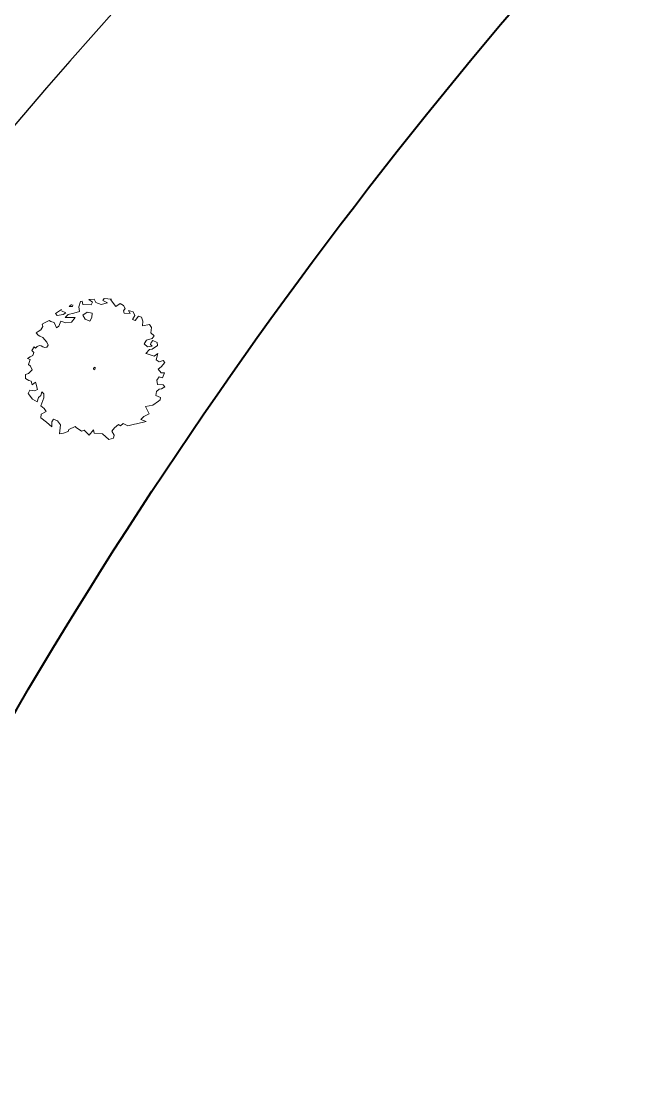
# Model space of a CAD drawing. Extents: x 2080 to 102399, y 2071 to 93424.
# Drawn here: x 84918.8 to 85172.8, y 81524.5 to 81964.4 of the extents above; entities that cross this region are included whole.
import ezdxf

# ---------------------------------------------------------------- set-up
doc = ezdxf.new("R2010")
doc.units = 0
doc.header["$LTSCALE"] = 20
doc.header["$MEASUREMENT"] = 0
for name, color, linetype, lineweight in [('BUILDING', 4, 'Continuous', 40), ('Mango tree', 96, 'Continuous', 5), ('sappotta', 114, 'Continuous', 5)]:
    doc.layers.add(name, color=color, linetype=linetype, lineweight=lineweight)
doc.layers.add('road', color=2, linetype='Continuous')

# ---------------------------------------------------------------- blocks, each defined once
blk = doc.blocks.new('NEEM')
at = {"layer": 'sappotta', "linetype": 'Continuous'}
for p, q in [((-0.359, 1.043), (-0.396, 1.016)), ((-0.396, 1.016), (-0.345, 1.011)), ((-0.345, 1.011), (-0.34, 1.039)), ((-0.213, 1.092), (-0.242, 1.007)), ((-0.191, 1.099), (-0.213, 1.092)), ((-0.177, 1.048), (-0.191, 1.099)), ((-0.043, 1.039), (-0.177, 1.048)), ((0.003, 1.132), (-0.083, 1.127)), ((-0.083, 1.127), (-0.023, 1.083)), ((-0.023, 1.083), (-0.043, 1.039)), ((0.03, 1.077), (0.003, 1.132)), ((0.114, 1.043), (0.03, 1.077)), ((0.216, 1.072), (0.114, 1.043)), ((0.162, 1.144), (0.142, 1.112)), ((0.142, 1.112), (0.216, 1.072)), ((0.283, 1.13), (0.162, 1.144)), ((0.267, 1.123), (0.283, 1.13)), ((0.351, 1.016), (0.267, 1.123)), ((0.421, 1.063), (0.351, 1.016)), ((0.473, 1.03), (0.421, 1.063)), ((0.501, 0.982), (0.473, 1.03)), ((-0.517, 0.963), (-0.614, 0.901)), ((-0.614, 0.901), (-0.589, 0.87)), ((-0.589, 0.87), (-0.494, 0.884)), ((-0.521, 0.945), (-0.521, 0.945)), ((-0.449, 0.913), (-0.521, 0.945)), ((-0.494, 0.884), (-0.449, 0.913)), ((-0.415, 0.884), (-0.459, 0.839)), ((-0.32, 0.906), (-0.415, 0.884)), ((-0.23, 0.935), (-0.32, 0.906)), ((-0.242, 1.007), (-0.23, 0.935)), ((-0.108, 0.922), (-0.177, 0.872)), ((-0.177, 0.872), (-0.139, 0.809)), ((-0.027, 0.908), (-0.108, 0.922)), ((-0.034, 0.839), (-0.027, 0.908)), ((0.472, 0.942), (0.501, 0.982)), ((0.483, 0.908), (0.472, 0.942)), ((0.581, 0.9), (0.483, 0.908)), ((0.551, 0.95), (0.581, 0.9)), ((0.627, 0.928), (0.551, 0.95)), ((0.616, 0.806), (0.654, 0.87)), ((0.654, 0.87), (0.627, 0.928)), ((0.715, 0.86), (0.66, 0.788)), ((0.762, 0.844), (0.715, 0.86)), ((0.783, 0.779), (0.762, 0.844)), ((-0.818, 0.692), (-0.85, 0.638)), ((-0.783, 0.757), (-0.83, 0.729)), ((-0.83, 0.729), (-0.826, 0.714)), ((-0.826, 0.714), (-0.818, 0.692)), ((-0.749, 0.774), (-0.783, 0.757)), ((-0.717, 0.789), (-0.749, 0.774)), ((-0.689, 0.772), (-0.717, 0.789)), ((-0.638, 0.758), (-0.689, 0.772)), ((-0.598, 0.672), (-0.638, 0.758)), ((-0.562, 0.699), (-0.598, 0.672)), ((-0.533, 0.776), (-0.562, 0.699)), ((-0.452, 0.75), (-0.533, 0.776)), ((-0.459, 0.839), (-0.303, 0.837)), ((-0.361, 0.762), (-0.452, 0.75)), ((-0.303, 0.837), (-0.361, 0.762)), ((-0.139, 0.809), (-0.067, 0.78)), ((-0.067, 0.78), (-0.034, 0.839)), ((0.66, 0.788), (0.616, 0.806)), ((0.776, 0.704), (0.783, 0.779)), ((0.888, 0.723), (0.776, 0.704)), ((0.924, 0.679), (0.888, 0.723)), ((0.913, 0.591), (0.924, 0.679)), ((-0.892, 0.613), (-0.923, 0.594)), ((-0.923, 0.594), (-0.895, 0.555)), ((-0.895, 0.555), (-0.868, 0.54)), ((-0.85, 0.638), (-0.892, 0.613)), ((-0.868, 0.54), (-0.818, 0.517)), ((-0.818, 0.517), (-0.752, 0.44)), ((0.964, 0.541), (0.913, 0.591)), ((0.934, 0.5), (0.964, 0.541)), ((-0.96, 0.366), (-0.994, 0.31)), ((-0.935, 0.345), (-0.96, 0.366)), ((-0.908, 0.372), (-0.935, 0.345)), ((-0.87, 0.389), (-0.908, 0.372)), ((-0.846, 0.386), (-0.87, 0.389)), ((-0.821, 0.367), (-0.846, 0.386)), ((-0.788, 0.359), (-0.821, 0.367)), ((-0.757, 0.361), (-0.788, 0.359)), ((-0.735, 0.394), (-0.757, 0.361)), ((-0.752, 0.44), (-0.735, 0.394)), ((0.804, 0.415), (0.84, 0.475)), ((0.86, 0.367), (0.804, 0.415)), ((0.84, 0.475), (0.934, 0.5)), ((0.933, 0.378), (0.86, 0.367)), ((0.917, 0.437), (0.904, 0.404)), ((0.904, 0.404), (0.933, 0.378)), ((0.942, 0.471), (0.917, 0.437)), ((0.93, 0.332), (1.018, 0.389)), ((1.014, 0.439), (0.942, 0.471)), ((1.018, 0.389), (1.014, 0.439)), ((-1.023, 0.208), (-1.062, 0.182)), ((-1.062, 0.182), (-1.02, 0.162)), ((-0.978, 0.229), (-1.023, 0.208)), ((-0.994, 0.31), (-0.961, 0.275)), ((-0.961, 0.275), (-0.978, 0.229)), ((0.829, 0.259), (0.888, 0.326)), ((0.838, 0.262), (0.829, 0.259)), ((0.931, 0.228), (0.838, 0.262)), ((0.888, 0.326), (0.93, 0.332)), ((0.962, 0.217), (0.931, 0.228)), ((1.025, 0.259), (0.962, 0.217)), ((0.996, 0.16), (1.025, 0.259)), ((-1.02, 0.162), (-1.049, 0.084)), ((-1.049, 0.084), (-1.017, 0.059)), ((-1.017, 0.059), (-0.991, -0.002)), ((0.02, 0.041), (-0.009, 0.024)), ((-0.009, 0.024), (0, 0)), ((0, 0), (0.014, 0.011)), ((0.014, 0.011), (0.027, 0.031)), ((1.046, 0.129), (0.996, 0.16)), ((1.029, 0.011), (1.074, 0.049)), ((1.074, -0.047), (1.029, 0.011)), ((1.109, 0.149), (1.046, 0.129)), ((1.074, 0.049), (1.137, 0.114)), ((1.137, 0.114), (1.109, 0.149)), ((-1.097, -0.077), (-1.098, -0.14)), ((-1.098, -0.14), (-1.044, -0.173)), ((-1.048, -0.062), (-1.097, -0.077)), ((-0.991, -0.002), (-1.048, -0.062)), ((1.007, -0.166), (1.046, -0.114)), ((1.016, -0.234), (1.007, -0.166)), ((1.046, -0.114), (1.1, -0.129)), ((1.129, -0.047), (1.074, -0.047)), ((1.1, -0.129), (1.129, -0.047)), ((-1.025, -0.325), (-1.052, -0.378)), ((-1.044, -0.173), (-1.007, -0.185)), ((-0.953, -0.336), (-1.025, -0.325)), ((-1.007, -0.185), (-0.992, -0.244)), ((-0.992, -0.244), (-0.937, -0.198)), ((-0.902, -0.318), (-0.953, -0.336)), ((-0.937, -0.198), (-0.93, -0.213)), ((-0.93, -0.213), (-0.902, -0.318)), ((1.004, -0.349), (1.045, -0.311)), ((1.11, -0.243), (1.016, -0.234)), ((1.045, -0.311), (1.083, -0.306)), ((1.083, -0.306), (1.137, -0.273)), ((1.137, -0.273), (1.11, -0.243)), ((-1.052, -0.378), (-0.982, -0.471)), ((-0.982, -0.471), (-0.91, -0.516)), ((-0.91, -0.516), (-0.888, -0.446)), ((-0.888, -0.446), (-0.848, -0.411)), ((-0.803, -0.452), (-0.853, -0.576)), ((-0.848, -0.411), (-0.837, -0.355)), ((-0.837, -0.355), (-0.803, -0.383)), ((-0.803, -0.383), (-0.803, -0.452)), ((0.943, -0.565), (1.032, -0.503)), ((0.992, -0.411), (1.004, -0.349)), ((1.066, -0.443), (0.992, -0.411)), ((1.032, -0.503), (1.061, -0.484)), ((1.061, -0.484), (1.066, -0.443)), ((-0.853, -0.576), (-0.797, -0.619)), ((-0.766, -0.668), (-0.844, -0.71)), ((-0.797, -0.619), (-0.766, -0.668)), ((0.826, -0.591), (0.943, -0.565)), ((0.887, -0.704), (0.826, -0.591)), ((-0.844, -0.71), (-0.852, -0.77)), ((-0.852, -0.77), (-0.758, -0.838)), ((-0.758, -0.838), (-0.675, -0.912)), ((-0.676, -0.836), (-0.649, -0.791)), ((-0.675, -0.912), (-0.676, -0.836)), ((-0.649, -0.791), (-0.582, -0.82)), ((-0.582, -0.82), (-0.534, -0.881)), ((0.68, -0.867), (0.834, -0.828)), ((0.751, -0.797), (0.797, -0.747)), ((0.834, -0.828), (0.751, -0.797)), ((0.797, -0.747), (0.887, -0.704)), ((-0.534, -0.881), (-0.554, -1.025)), ((-0.486, -1.015), (-0.413, -0.988)), ((-0.413, -0.988), (-0.401, -0.955)), ((-0.401, -0.955), (-0.302, -0.907)), ((-0.302, -0.907), (-0.286, -0.926)), ((-0.286, -0.926), (-0.197, -0.986)), ((-0.197, -0.986), (-0.157, -0.969)), ((-0.157, -0.969), (-0.078, -1.049)), ((-0.078, -1.049), (-0.006, -0.96)), ((-0.006, -0.96), (0.006, -1.017)), ((0.287, -0.982), (0.327, -0.932)), ((0.324, -1.046), (0.287, -0.982)), ((0.327, -0.932), (0.391, -0.879)), ((0.391, -0.879), (0.423, -0.897)), ((0.423, -0.897), (0.47, -0.86)), ((0.47, -0.86), (0.543, -0.896)), ((0.543, -0.896), (0.652, -0.871)), ((0.652, -0.871), (0.68, -0.867)), ((-0.554, -1.025), (-0.486, -1.015)), ((0.006, -1.017), (0.139, -1.026)), ((0.139, -1.026), (0.236, -1.115)), ((0.236, -1.115), (0.314, -1.096)), ((0.314, -1.096), (0.324, -1.046))]:
    blk.add_line(p, q, dxfattribs=at)

msp = doc.modelspace()

# ---------------------------------------------------------------- linework, layer by layer
at = {"layer": 'BUILDING', "linetype": 'Continuous', "ltscale": 0.5}
msp.add_lwpolyline([(84743.292, 80612.116), (84729.56, 80404.017, -0.0764829), (84624.605, 80411.754, -0.1390799), (84546.122, 80458.624, -0.3253473), (84525.81, 80863.963, 0.1737994), (84806.629, 81458.883, -0.0766039), (85138.531, 81985.206, -0.8303675)], format="xyb", dxfattribs=at)
at = {"layer": 'road', "linetype": 'Continuous', "ltscale": 0.5}
msp.add_arc((86585.225, 80503.814, 0.1), 2189.51, 110.931783, 161.107381, dxfattribs=at)

# ---------------------------------------------------------------- block references
at = {"layer": 'Mango tree', "linetype": 'Continuous', "xscale": 26.12750315101584, "yscale": 26.12750315101584, "zscale": 26.12750315101584}
msp.add_blockref('NEEM', (84949.288, 81818.43), dxfattribs=at)

doc.saveas('drawing.dxf')
